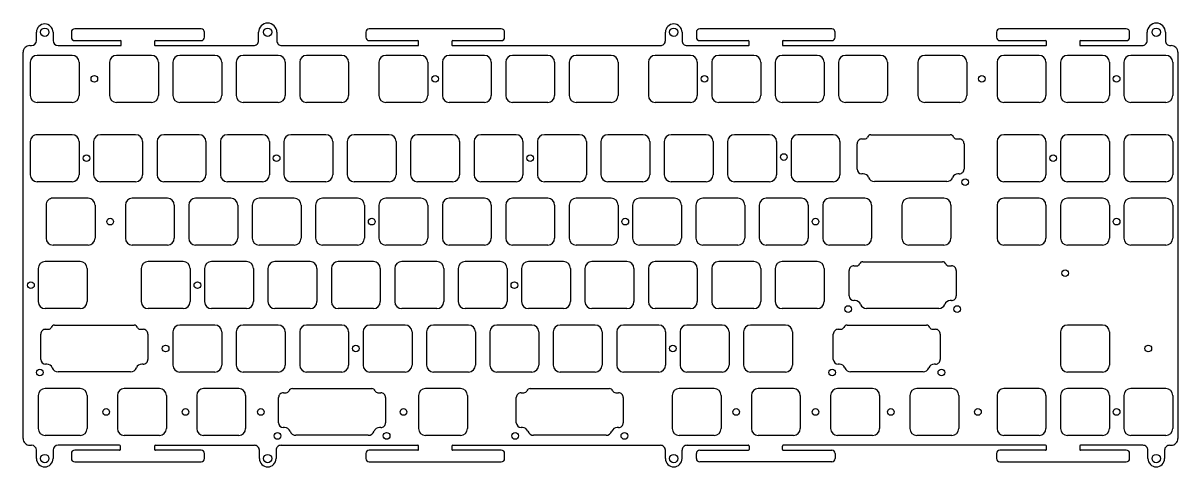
# Model space of a CAD drawing. Header units: millimetres. Extents: x -9 to 338, y -117 to 17.
import ezdxf

# ---------------------------------------------------------------- set-up
doc = ezdxf.new("R2010")
doc.units = ezdxf.units.MM
doc.layers.add('BLACK', color=7, linetype='CONTINUOUS')

msp = doc.modelspace()

# ---------------------------------------------------------------- linework, layer by layer
at = {"layer": 'BLACK', "linetype": 'Continuous'}
for p, q in [((-5.499999, 11.5), (-5.499999, 13.999999)), ((-0.499999, 13.999999), (-0.499999, 11.499999)), ((5.000001, 13.999999), (5.000001, 12.499999)), ((44.000001, 14.999999), (6.000001, 14.999999)), ((45.000001, 12.499999), (45.000001, 13.985828)), ((61.250001, 11.499999), (61.250001, 13.999999)), ((66.750001, 13.999999), (66.750001, 11.499999)), ((93.500001, 13.999999), (93.500001, 12.499999)), ((134.200001, 14.999999), (94.514243, 14.999999)), ((135.200001, 12.499999), (135.200001, 13.985828)), ((183.500001, 11.499999), (183.500001, 13.999999)), ((188.500001, 13.999999), (188.500001, 11.499999)), ((192.800001, 13.999999), (192.800001, 12.499999)), ((233.500001, 14.999999), (193.814243, 14.999999)), ((234.500001, 12.499999), (234.500001, 13.985828)), ((283.000001, 13.999999), (283.000001, 12.499999)), ((322.000001, 14.999999), (284.014243, 14.999999)), ((323.000001, 12.499999), (323.000001, 13.985828)), ((328.250001, 11.499999), (328.250001, 13.999999)), ((333.750001, 13.999999), (333.750001, 11.499999)), ((6.000001, 11.499999), (19.749901, 11.499999)), ((20.000001, 10.249999), (20.000001, 11.25697)), ((30.000001, 11.249899), (30.000001, 10.249899)), ((30.250001, 11.499999), (44.000001, 11.499999)), ((44.000001, 11.500049), (44.000001, 11.499999)), ((66.750001, 11.499999), (66.750049, 11.499999)), ((93.500049, 12.499999), (93.500001, 12.499999)), ((94.500001, 11.499999), (109.099901, 11.499999)), ((109.350001, 10.249999), (109.350001, 11.25697)), ((119.350001, 11.249899), (119.350001, 10.249899)), ((119.600001, 11.499999), (134.200001, 11.499999)), ((134.200001, 11.500049), (134.200001, 11.499999)), ((188.500001, 11.499999), (188.500049, 11.499999)), ((192.800049, 12.499999), (192.800001, 12.499999)), ((193.800001, 11.499999), (208.399901, 11.499999)), ((208.650001, 10.249999), (208.650001, 11.25697)), ((218.650001, 11.249899), (218.650001, 10.249899)), ((218.900001, 11.499999), (233.500001, 11.499999)), ((233.500001, 11.500049), (233.500001, 11.499999)), ((283.000049, 12.499999), (283.000001, 12.499999)), ((284.000001, 11.499999), (297.749901, 11.499999)), ((298.000001, 10.249999), (298.000001, 11.25697)), ((308.000001, 11.249899), (308.000001, 10.249899)), ((308.250001, 11.499999), (322.000001, 11.499999)), ((322.000001, 11.500049), (322.000001, 11.499999)), ((333.750001, 11.499999), (333.750049, 11.499999)), ((-9.499999, -108.000001), (-9.499999, 8)), ((-7.499999, 9.999999), (-7, 9.999999)), ((5.275001, 7.05), (-5.274995, 7.05)), ((1.000001, 9.999999), (19.750001, 9.999999)), ((29.0875, 7.05), (18.537499, 7.05)), ((19.750001, 9.999999), (19.750001, 10.000049)), ((30.249801, 9.999999), (59.750001, 9.999999)), ((48.1375, 7.05), (37.587499, 7.05)), ((67.1875, 7.05), (56.637499, 7.05)), ((59.750001, 9.999999), (59.750001, 10.000049)), ((68.250001, 9.999999), (109.100001, 9.999999)), ((86.2375, 7.05), (75.687499, 7.05)), ((110.05, 7.05), (99.499999, 7.05)), ((109.100001, 9.999999), (109.100001, 10.000049)), ((118.550001, 7.049999), (118.550001, 7.05)), ((129.100001, 7.05), (118.550001, 7.05)), ((119.599801, 9.999999), (182.000001, 9.999999)), ((137.600001, 7.049999), (137.600001, 7.05)), ((148.150001, 7.05), (137.600001, 7.05)), ((156.650001, 7.049999), (156.650001, 7.05)), ((167.200001, 7.05), (156.650001, 7.05)), ((191.0125, 7.05), (180.462499, 7.05)), ((182.000001, 9.999999), (182.000001, 10.000049)), ((190.000001, 9.999999), (208.400001, 9.999999)), ((210.0625, 7.05), (199.512499, 7.05)), ((208.400001, 9.999999), (208.400001, 10.000049)), ((229.1125, 7.05), (218.562499, 7.05)), ((218.899801, 9.999999), (297.750001, 9.999999)), ((248.1625, 7.05), (237.612499, 7.05)), ((261.425001, 7.049999), (261.425001, 7.05)), ((271.975001, 7.05), (261.425001, 7.05)), ((285.237501, 7.049999), (285.237501, 7.05)), ((295.787501, 7.05), (285.237501, 7.05)), ((297.750001, 9.999999), (297.750001, 10.000049)), ((304.287501, 7.049999), (304.287501, 7.05)), ((314.837501, 7.05), (304.287501, 7.05)), ((308.249801, 9.999999), (326.750001, 9.999999)), ((323.337501, 7.049999), (323.337501, 7.05)), ((333.887501, 7.05), (323.337501, 7.05)), ((326.750001, 9.999999), (326.750001, 10.000049)), ((335.250001, 9.999999), (335.500001, 9.999999)), ((337.500001, 7.98), (337.500001, -108.000001)), ((-7.349999, 4.974996), (-7.349999, -4.974998)), ((7.350001, 4.974999), (7.350001, -4.975001)), ((16.4625, 4.975), (16.4625, -4.975001)), ((31.1625, 4.975), (31.1625, -4.975)), ((35.5125, 4.975), (35.5125, -4.975001)), ((50.2125, 4.975), (50.2125, -4.975)), ((54.5625, 4.975), (54.5625, -4.975001)), ((69.2625, 4.975), (69.2625, -4.975)), ((73.6125, 4.975), (73.6125, -4.975001)), ((88.3125, 4.975), (88.3125, -4.975)), ((97.425, 4.975), (97.425, -4.975001)), ((112.125, 4.975), (112.125, -4.975)), ((116.475001, 4.974999), (116.475001, -4.975001)), ((131.175001, 4.974999), (131.175001, -4.975001)), ((135.525001, 4.974999), (135.525001, -4.975001)), ((150.225001, 4.974999), (150.225001, -4.975001)), ((154.575001, 4.974999), (154.575001, -4.975001)), ((169.275001, 4.974999), (169.275001, -4.975001)), ((178.3875, 4.975), (178.3875, -4.975001)), ((193.0875, 4.975), (193.0875, -4.975)), ((197.4375, 4.975), (197.4375, -4.975001)), ((212.1375, 4.975), (212.1375, -4.975)), ((216.4875, 4.975), (216.4875, -4.975001)), ((231.1875, 4.975), (231.1875, -4.975)), ((235.5375, 4.975), (235.5375, -4.975001)), ((250.2375, 4.975), (250.2375, -4.975)), ((259.350001, 4.974999), (259.350001, -4.975001)), ((274.050001, 4.974999), (274.050001, -4.975001)), ((283.162501, 4.974999), (283.162501, -4.975001)), ((297.862501, 4.974999), (297.862501, -4.975001)), ((302.212501, 4.974999), (302.212501, -4.975001)), ((316.912501, 4.974999), (316.912501, -4.975001)), ((321.262501, 4.974999), (321.262501, -4.975001)), ((335.962501, 4.974999), (335.962501, -4.975001)), ((5.275001, -7.05), (-5.274997, -7.05)), ((5.275001, -7.050001), (5.275001, -7.05)), ((29.0875, -7.05), (18.5375, -7.05)), ((48.1375, -7.05), (37.5875, -7.05)), ((67.1875, -7.05), (56.6375, -7.05)), ((86.2375, -7.05), (75.6875, -7.05)), ((110.05, -7.05), (99.5, -7.05)), ((129.100001, -7.05), (118.550001, -7.05)), ((129.100001, -7.050001), (129.100001, -7.05)), ((148.150001, -7.05), (137.600001, -7.05)), ((148.150001, -7.050001), (148.150001, -7.05)), ((167.200001, -7.05), (156.650001, -7.05)), ((167.200001, -7.050001), (167.200001, -7.05)), ((191.0125, -7.05), (180.4625, -7.05)), ((210.0625, -7.05), (199.5125, -7.05)), ((229.1125, -7.05), (218.5625, -7.05)), ((248.1625, -7.05), (237.6125, -7.05)), ((271.975001, -7.05), (261.425001, -7.05)), ((271.975001, -7.050001), (271.975001, -7.05)), ((295.787501, -7.05), (285.237501, -7.05)), ((295.787501, -7.050001), (295.787501, -7.05)), ((314.837501, -7.05), (304.287501, -7.05)), ((314.837501, -7.050001), (314.837501, -7.05)), ((333.887501, -7.05), (323.337501, -7.05)), ((333.887501, -7.050001), (333.887501, -7.05)), ((5.275001, -16.7625), (-5.274993, -16.7625)), ((13.775001, -16.762501), (13.775001, -16.7625)), ((24.325001, -16.7625), (13.775001, -16.7625)), ((32.825001, -16.762501), (32.825001, -16.7625)), ((43.375001, -16.7625), (32.825001, -16.7625)), ((51.875001, -16.762501), (51.875001, -16.7625)), ((62.425001, -16.7625), (51.875001, -16.7625)), ((70.925001, -16.762501), (70.925001, -16.7625)), ((81.475001, -16.7625), (70.925001, -16.7625)), ((89.975001, -16.762501), (89.975001, -16.7625)), ((100.525001, -16.7625), (89.975001, -16.7625)), ((109.025001, -16.762501), (109.025001, -16.7625)), ((119.575001, -16.7625), (109.025001, -16.7625)), ((128.075001, -16.762501), (128.075001, -16.7625)), ((138.625001, -16.7625), (128.075001, -16.7625)), ((147.125001, -16.762501), (147.125001, -16.7625)), ((157.675001, -16.7625), (147.125001, -16.7625)), ((166.175001, -16.762501), (166.175001, -16.7625)), ((176.725001, -16.7625), (166.175001, -16.7625)), ((195.775001, -16.762501), (185.225001, -16.762501)), ((214.825001, -16.762501), (204.275001, -16.762501)), ((233.875001, -16.762501), (223.325001, -16.762501)), ((245.247375, -16.784911), (245.247375, -16.7849)), ((245.247375, -16.7849), (269.102575, -16.7849)), ((285.237501, -16.762501), (285.237501, -16.7625)), ((295.787501, -16.7625), (285.237501, -16.7625)), ((304.287501, -16.762501), (304.287501, -16.7625)), ((314.837501, -16.7625), (304.287501, -16.7625)), ((323.337501, -16.762501), (323.337501, -16.7625)), ((333.887501, -16.7625), (323.337501, -16.7625)), ((-7.349999, -18.837506), (-7.349999, -28.787498)), ((7.350001, -18.837501), (7.350001, -28.787501)), ((11.700001, -18.837501), (11.700001, -28.787501)), ((26.400001, -18.837501), (26.400001, -28.787501)), ((30.750001, -18.837501), (30.750001, -28.787501)), ((45.450001, -18.837501), (45.450001, -28.787501)), ((49.800001, -18.837501), (49.800001, -28.787501)), ((64.500001, -18.837501), (64.500001, -28.787501)), ((68.850001, -18.837501), (68.850001, -28.787501)), ((83.550001, -18.837501), (83.550001, -28.787501)), ((87.900001, -18.837501), (87.900001, -28.787501)), ((102.600001, -18.837501), (102.600001, -28.787501)), ((106.950001, -18.837501), (106.950001, -28.787501)), ((121.650001, -18.837501), (121.650001, -28.787501)), ((126.000001, -18.837501), (126.000001, -28.787501)), ((140.700001, -18.837501), (140.700001, -28.787501)), ((145.050001, -18.837501), (145.050001, -28.787501)), ((159.750001, -18.837501), (159.750001, -28.787501)), ((164.100001, -18.837501), (164.100001, -28.787501)), ((178.800001, -18.837501), (178.800001, -28.787501)), ((183.150001, -18.837501), (183.150001, -28.787501)), ((197.850001, -18.837501), (197.850001, -28.787501)), ((202.200001, -18.837501), (202.200001, -28.787501)), ((216.900001, -18.837501), (216.900001, -28.787501)), ((221.250001, -18.837501), (221.250001, -28.787501)), ((235.950001, -18.837501), (235.950001, -28.787501)), ((241.099485, -27.06294), (241.099485, -19.4622)), ((242.536512, -18.03706), (243.390075, -18.03706)), ((243.390075, -18.037048), (243.390075, -18.03706)), ((270.959775, -18.03706), (271.825375, -18.03706)), ((273.250365, -19.46206), (273.250365, -27.0629)), ((283.162501, -18.837501), (283.162501, -28.787501)), ((297.862501, -18.837501), (297.862501, -28.787501)), ((302.212501, -18.837501), (302.212501, -28.787501)), ((316.912501, -18.837501), (316.912501, -28.787501)), ((321.262501, -18.837501), (321.262501, -28.787501)), ((335.962501, -18.837501), (335.962501, -28.787501)), ((5.275001, -30.8625), (-5.274997, -30.8625)), ((5.275001, -30.862501), (5.275001, -30.8625)), ((24.325001, -30.8625), (13.775001, -30.8625)), ((24.325001, -30.862501), (24.325001, -30.8625)), ((43.375001, -30.8625), (32.825001, -30.8625)), ((43.375001, -30.862501), (43.375001, -30.8625)), ((62.425001, -30.8625), (51.875001, -30.8625)), ((62.425001, -30.862501), (62.425001, -30.8625)), ((81.475001, -30.8625), (70.925001, -30.8625)), ((81.475001, -30.862501), (81.475001, -30.8625)), ((100.525001, -30.8625), (89.975001, -30.8625)), ((100.525001, -30.862501), (100.525001, -30.8625)), ((119.575001, -30.8625), (109.025001, -30.8625)), ((119.575001, -30.862501), (119.575001, -30.8625)), ((138.625001, -30.8625), (128.075001, -30.8625)), ((138.625001, -30.862501), (138.625001, -30.8625)), ((157.675001, -30.8625), (147.125001, -30.8625)), ((157.675001, -30.862501), (157.675001, -30.8625)), ((176.725001, -30.8625), (166.175001, -30.8625)), ((176.725001, -30.862501), (176.725001, -30.8625)), ((195.775001, -30.862501), (185.225001, -30.862501)), ((214.825001, -30.862501), (204.275001, -30.862501)), ((233.875001, -30.862501), (223.325001, -30.862501)), ((242.928575, -28.48794), (242.524475, -28.48794)), ((268.050425, -30.82441), (246.299575, -30.82441)), ((271.813458, -28.48794), (271.421325, -28.48794)), ((295.787501, -30.8625), (285.237501, -30.8625)), ((295.787501, -30.862501), (295.787501, -30.8625)), ((314.837501, -30.8625), (304.287501, -30.8625)), ((314.837501, -30.862501), (314.837501, -30.8625)), ((333.887501, -30.8625), (323.337501, -30.8625)), ((333.887501, -30.862501), (333.887501, -30.8625)), ((-2.587499, -37.887506), (-2.587499, -47.837498)), ((10.037501, -35.8125), (-0.512493, -35.8125)), ((12.112501, -37.887501), (12.112501, -47.837501)), ((21.225001, -37.887501), (21.225001, -47.837501)), ((23.300001, -35.812501), (23.300001, -35.8125)), ((33.850001, -35.8125), (23.300001, -35.8125)), ((35.925001, -37.887501), (35.925001, -47.837501)), ((40.275001, -37.887501), (40.275001, -47.837501)), ((42.350001, -35.812501), (42.350001, -35.8125)), ((52.900001, -35.8125), (42.350001, -35.8125)), ((54.975001, -37.887501), (54.975001, -47.837501)), ((59.325001, -37.887501), (59.325001, -47.837501)), ((61.400001, -35.812501), (61.400001, -35.8125)), ((71.950001, -35.8125), (61.400001, -35.8125)), ((74.025001, -37.887501), (74.025001, -47.837501)), ((78.375001, -37.887501), (78.375001, -47.837501)), ((80.450001, -35.812501), (80.450001, -35.8125)), ((91.000001, -35.8125), (80.450001, -35.8125)), ((93.075001, -37.887501), (93.075001, -47.837501)), ((97.425001, -37.887501), (97.425001, -47.837501)), ((99.500001, -35.812501), (99.500001, -35.8125)), ((110.050001, -35.8125), (99.500001, -35.8125)), ((112.125001, -37.887501), (112.125001, -47.837501)), ((116.475001, -37.887501), (116.475001, -47.837501)), ((118.550001, -35.812501), (118.550001, -35.8125)), ((129.100001, -35.8125), (118.550001, -35.8125)), ((131.175001, -37.887501), (131.175001, -47.837501)), ((135.525001, -37.887501), (135.525001, -47.837501)), ((137.600001, -35.812501), (137.600001, -35.8125)), ((148.150001, -35.8125), (137.600001, -35.8125)), ((150.225001, -37.887501), (150.225001, -47.837501)), ((154.575001, -37.887501), (154.575001, -47.837501)), ((156.650001, -35.812501), (156.650001, -35.8125)), ((167.200001, -35.8125), (156.650001, -35.8125)), ((169.275001, -37.887501), (169.275001, -47.837501)), ((173.625001, -37.887501), (173.625001, -47.837501)), ((175.700001, -35.812501), (175.700001, -35.8125)), ((186.250001, -35.8125), (175.700001, -35.8125)), ((188.325001, -37.887501), (188.325001, -47.837501)), ((192.675001, -37.887501), (192.675001, -47.837501)), ((194.750001, -35.812501), (194.750001, -35.8125)), ((205.300001, -35.8125), (194.750001, -35.8125)), ((207.375001, -37.887501), (207.375001, -47.837501)), ((211.725001, -37.887501), (211.725001, -47.837501)), ((213.800001, -35.812501), (213.800001, -35.8125)), ((224.350001, -35.8125), (213.800001, -35.8125)), ((226.425001, -37.887501), (226.425001, -47.837501)), ((230.775001, -37.887501), (230.775001, -47.837501)), ((232.850001, -35.812501), (232.850001, -35.8125)), ((243.400001, -35.8125), (232.850001, -35.8125)), ((245.475001, -37.887501), (245.475001, -47.837501)), ((254.5875, -37.8875), (254.5875, -47.837501)), ((267.2125, -35.8125), (256.662499, -35.8125)), ((269.2875, -37.8875), (269.2875, -47.8375)), ((283.162501, -37.887501), (283.162501, -47.837501)), ((285.237501, -35.812501), (285.237501, -35.8125)), ((295.787501, -35.8125), (285.237501, -35.8125)), ((297.862501, -37.887501), (297.862501, -47.837501)), ((302.212501, -37.887501), (302.212501, -47.837501)), ((304.287501, -35.812501), (304.287501, -35.8125)), ((314.837501, -35.8125), (304.287501, -35.8125)), ((316.912501, -37.887501), (316.912501, -47.837501)), ((321.262501, -37.887501), (321.262501, -47.837501)), ((323.337501, -35.812501), (323.337501, -35.8125)), ((333.887501, -35.8125), (323.337501, -35.8125)), ((335.962501, -37.887501), (335.962501, -47.837501)), ((10.037501, -49.9125), (-0.512497, -49.9125)), ((10.037501, -49.912501), (10.037501, -49.9125)), ((33.850001, -49.9125), (23.300001, -49.9125)), ((33.850001, -49.912501), (33.850001, -49.9125)), ((52.900001, -49.9125), (42.350001, -49.9125)), ((52.900001, -49.912501), (52.900001, -49.9125)), ((71.950001, -49.9125), (61.400001, -49.9125)), ((71.950001, -49.912501), (71.950001, -49.9125)), ((91.000001, -49.9125), (80.450001, -49.9125)), ((91.000001, -49.912501), (91.000001, -49.9125)), ((110.050001, -49.9125), (99.500001, -49.9125)), ((110.050001, -49.912501), (110.050001, -49.9125)), ((129.100001, -49.9125), (118.550001, -49.9125)), ((129.100001, -49.912501), (129.100001, -49.9125)), ((148.150001, -49.9125), (137.600001, -49.9125)), ((148.150001, -49.912501), (148.150001, -49.9125)), ((167.200001, -49.9125), (156.650001, -49.9125)), ((167.200001, -49.912501), (167.200001, -49.9125)), ((186.250001, -49.9125), (175.700001, -49.9125)), ((186.250001, -49.912501), (186.250001, -49.9125)), ((205.300001, -49.9125), (194.750001, -49.9125)), ((205.300001, -49.912501), (205.300001, -49.9125)), ((224.350001, -49.9125), (213.800001, -49.9125)), ((224.350001, -49.912501), (224.350001, -49.9125)), ((243.400001, -49.9125), (232.850001, -49.9125)), ((243.400001, -49.912501), (243.400001, -49.9125)), ((267.2125, -49.9125), (256.6625, -49.9125)), ((295.787501, -49.9125), (285.237501, -49.9125)), ((295.787501, -49.912501), (295.787501, -49.9125)), ((314.837501, -49.9125), (304.287501, -49.9125)), ((314.837501, -49.912501), (314.837501, -49.9125)), ((333.887501, -49.9125), (323.337501, -49.9125)), ((333.887501, -49.912501), (333.887501, -49.9125)), ((7.65625, -54.8625), (-2.893751, -54.8625)), ((28.062501, -54.862501), (28.062501, -54.8625)), ((38.612501, -54.8625), (28.062501, -54.8625)), ((47.112501, -54.862501), (47.112501, -54.8625)), ((57.662501, -54.8625), (47.112501, -54.8625)), ((66.162501, -54.862501), (66.162501, -54.8625)), ((76.712501, -54.8625), (66.162501, -54.8625)), ((85.212501, -54.862501), (85.212501, -54.8625)), ((95.762501, -54.8625), (85.212501, -54.8625)), ((104.262501, -54.862501), (104.262501, -54.8625)), ((114.812501, -54.8625), (104.262501, -54.8625)), ((123.312501, -54.862501), (123.312501, -54.8625)), ((133.862501, -54.8625), (123.312501, -54.8625)), ((142.362501, -54.862501), (142.362501, -54.8625)), ((152.912501, -54.8625), (142.362501, -54.8625)), ((161.412501, -54.862501), (161.412501, -54.8625)), ((171.962501, -54.8625), (161.412501, -54.8625)), ((180.462501, -54.862501), (180.462501, -54.8625)), ((191.012501, -54.8625), (180.462501, -54.8625)), ((199.512501, -54.862501), (199.512501, -54.8625)), ((210.062501, -54.8625), (199.512501, -54.8625)), ((218.562501, -54.862501), (218.562501, -54.8625)), ((229.112501, -54.8625), (218.562501, -54.8625)), ((242.866125, -54.884911), (242.866125, -54.8849)), ((242.866125, -54.8849), (266.721325, -54.8849)), ((-4.96875, -56.9375), (-4.96875, -66.887501)), ((9.73125, -56.9375), (9.73125, -66.8875)), ((25.987501, -56.937501), (25.987501, -66.887501)), ((40.687501, -56.937501), (40.687501, -66.887501)), ((45.037501, -56.937501), (45.037501, -66.887501)), ((59.737501, -56.937501), (59.737501, -66.887501)), ((64.087501, -56.937501), (64.087501, -66.887501)), ((78.787501, -56.937501), (78.787501, -66.887501)), ((83.137501, -56.937501), (83.137501, -66.887501)), ((97.837501, -56.937501), (97.837501, -66.887501)), ((102.187501, -56.937501), (102.187501, -66.887501)), ((116.887501, -56.937501), (116.887501, -66.887501)), ((121.237501, -56.937501), (121.237501, -66.887501)), ((135.937501, -56.937501), (135.937501, -66.887501)), ((140.287501, -56.937501), (140.287501, -66.887501)), ((154.987501, -56.937501), (154.987501, -66.887501)), ((159.337501, -56.937501), (159.337501, -66.887501)), ((174.037501, -56.937501), (174.037501, -66.887501)), ((178.387501, -56.937501), (178.387501, -66.887501)), ((193.087501, -56.937501), (193.087501, -66.887501)), ((197.437501, -56.937501), (197.437501, -66.887501)), ((212.137501, -56.937501), (212.137501, -66.887501)), ((216.487501, -56.937501), (216.487501, -66.887501)), ((231.187501, -56.937501), (231.187501, -66.887501)), ((238.718235, -65.16294), (238.718235, -57.5622)), ((240.155262, -56.13706), (241.008825, -56.13706)), ((241.008825, -56.137048), (241.008825, -56.13706)), ((268.578525, -56.13706), (269.444125, -56.13706)), ((270.869115, -57.56206), (270.869115, -65.1629)), ((7.65625, -68.9625), (-2.89375, -68.9625)), ((38.612501, -68.9625), (28.062501, -68.9625)), ((38.612501, -68.962501), (38.612501, -68.9625)), ((57.662501, -68.9625), (47.112501, -68.9625)), ((57.662501, -68.962501), (57.662501, -68.9625)), ((76.712501, -68.9625), (66.162501, -68.9625)), ((76.712501, -68.962501), (76.712501, -68.9625)), ((95.762501, -68.9625), (85.212501, -68.9625)), ((95.762501, -68.962501), (95.762501, -68.9625)), ((114.812501, -68.9625), (104.262501, -68.9625)), ((114.812501, -68.962501), (114.812501, -68.9625)), ((133.862501, -68.9625), (123.312501, -68.9625)), ((133.862501, -68.962501), (133.862501, -68.9625)), ((152.912501, -68.9625), (142.362501, -68.9625)), ((152.912501, -68.962501), (152.912501, -68.9625)), ((171.962501, -68.9625), (161.412501, -68.9625)), ((171.962501, -68.962501), (171.962501, -68.9625)), ((191.012501, -68.9625), (180.462501, -68.9625)), ((191.012501, -68.962501), (191.012501, -68.9625)), ((210.062501, -68.9625), (199.512501, -68.9625)), ((210.062501, -68.962501), (210.062501, -68.9625)), ((229.112501, -68.9625), (218.562501, -68.9625)), ((229.112501, -68.962501), (229.112501, -68.9625)), ((240.547325, -66.58794), (240.143225, -66.58794)), ((265.669175, -68.92441), (243.918325, -68.92441)), ((269.432208, -66.58794), (269.040075, -66.58794)), ((-2.732238, -75.18706), (-1.878675, -75.18706)), ((-1.878675, -75.187048), (-1.878675, -75.18706)), ((-0.021375, -73.934911), (-0.021375, -73.9349)), ((-0.021375, -73.9349), (23.833825, -73.9349)), ((25.691025, -75.18706), (26.556625, -75.18706)), ((35.512501, -75.987501), (35.512501, -85.937501)), ((37.587501, -73.912501), (37.587501, -73.9125)), ((48.137501, -73.9125), (37.587501, -73.9125)), ((50.212501, -75.987501), (50.212501, -85.937501)), ((54.562501, -75.987501), (54.562501, -85.937501)), ((56.637501, -73.912501), (56.637501, -73.9125)), ((67.187501, -73.9125), (56.637501, -73.9125)), ((69.262501, -75.987501), (69.262501, -85.937501)), ((73.612501, -75.987501), (73.612501, -85.937501)), ((75.687501, -73.912501), (75.687501, -73.9125)), ((86.237501, -73.9125), (75.687501, -73.9125)), ((88.312501, -75.987501), (88.312501, -85.937501)), ((92.662501, -75.987501), (92.662501, -85.937501)), ((94.737501, -73.912501), (94.737501, -73.9125)), ((105.287501, -73.9125), (94.737501, -73.9125)), ((107.362501, -75.987501), (107.362501, -85.937501)), ((111.712501, -75.987501), (111.712501, -85.937501)), ((113.787501, -73.912501), (113.787501, -73.9125)), ((124.337501, -73.9125), (113.787501, -73.9125)), ((126.412501, -75.987501), (126.412501, -85.937501)), ((130.762501, -75.987501), (130.762501, -85.937501)), ((132.837501, -73.912501), (132.837501, -73.9125)), ((143.387501, -73.9125), (132.837501, -73.9125)), ((145.462501, -75.987501), (145.462501, -85.937501)), ((149.812501, -75.987501), (149.812501, -85.937501)), ((151.887501, -73.912501), (151.887501, -73.9125)), ((162.437501, -73.9125), (151.887501, -73.9125)), ((164.512501, -75.987501), (164.512501, -85.937501)), ((168.862501, -75.987501), (168.862501, -85.937501)), ((170.937501, -73.912501), (170.937501, -73.9125)), ((181.487501, -73.9125), (170.937501, -73.9125)), ((183.562501, -75.987501), (183.562501, -85.937501)), ((187.9125, -75.987501), (187.9125, -85.937501)), ((200.537501, -73.9125), (189.987501, -73.9125)), ((202.6125, -75.9875), (202.6125, -85.937501)), ((202.612502, -75.9875), (202.6125, -75.9875)), ((206.9625, -75.987501), (206.9625, -85.937501)), ((219.587501, -73.9125), (209.037501, -73.9125)), ((221.6625, -75.9875), (221.6625, -85.937501)), ((221.662502, -75.9875), (221.6625, -75.9875)), ((235.392762, -75.18706), (236.246325, -75.18706)), ((236.246325, -75.187048), (236.246325, -75.18706)), ((238.103625, -73.9349), (261.958825, -73.9349)), ((238.103625, -73.934911), (238.103625, -73.9349)), ((263.816025, -75.18706), (264.681625, -75.18706)), ((302.212501, -75.987501), (302.212501, -85.937501)), ((304.287501, -73.912501), (304.287501, -73.9125)), ((314.837501, -73.9125), (304.287501, -73.9125)), ((316.912501, -75.987501), (316.912501, -85.937501)), ((-4.169265, -84.21294), (-4.169265, -76.6122)), ((27.981615, -76.61206), (27.981615, -84.2129)), ((233.955735, -84.21294), (233.955735, -76.6122)), ((266.106615, -76.61206), (266.106615, -84.2129)), ((-2.340175, -85.63794), (-2.744275, -85.63794)), ((26.544708, -85.63794), (26.152575, -85.63794)), ((235.784825, -85.63794), (235.380725, -85.63794)), ((264.669708, -85.63794), (264.277575, -85.63794)), ((22.781675, -87.97441), (1.030825, -87.97441)), ((48.137501, -88.0125), (37.587501, -88.0125)), ((48.137501, -88.012501), (48.137501, -88.0125)), ((67.187501, -88.0125), (56.637501, -88.0125)), ((67.187501, -88.012501), (67.187501, -88.0125)), ((86.237501, -88.0125), (75.687501, -88.0125)), ((86.237501, -88.012501), (86.237501, -88.0125)), ((105.287501, -88.0125), (94.737501, -88.0125)), ((105.287501, -88.012501), (105.287501, -88.0125)), ((124.337501, -88.0125), (113.787501, -88.0125)), ((124.337501, -88.012501), (124.337501, -88.0125)), ((143.387501, -88.0125), (132.837501, -88.0125)), ((143.387501, -88.012501), (143.387501, -88.0125)), ((162.437501, -88.0125), (151.887501, -88.0125)), ((162.437501, -88.012501), (162.437501, -88.0125)), ((181.487501, -88.0125), (170.937501, -88.0125)), ((181.487501, -88.012501), (181.487501, -88.0125)), ((200.537501, -88.0125), (189.987501, -88.0125)), ((219.587501, -88.0125), (209.037501, -88.0125)), ((260.906675, -87.97441), (239.155825, -87.97441)), ((314.837501, -88.0125), (304.287501, -88.0125)), ((314.837501, -88.012501), (314.837501, -88.0125)), ((7.65625, -92.9625), (-2.893751, -92.9625)), ((31.46875, -92.9625), (20.918749, -92.9625)), ((55.28125, -92.9625), (44.731249, -92.9625)), ((71.416125, -92.984911), (71.416125, -92.9849)), ((71.416125, -92.9849), (95.271325, -92.9849)), ((121.95625, -92.9625), (111.406249, -92.9625)), ((142.853625, -92.984911), (142.853625, -92.9849)), ((142.853625, -92.9849), (166.708825, -92.9849)), ((198.15625, -92.9625), (187.606249, -92.9625)), ((221.96875, -92.9625), (211.418749, -92.9625)), ((245.78125, -92.9625), (235.231249, -92.9625)), ((269.59375, -92.9625), (259.043749, -92.9625)), ((285.237501, -92.962501), (285.237501, -92.9625)), ((295.787501, -92.9625), (285.237501, -92.9625)), ((304.287501, -92.962501), (304.287501, -92.9625)), ((314.837501, -92.9625), (304.287501, -92.9625)), ((323.337501, -92.962501), (323.337501, -92.9625)), ((333.887501, -92.9625), (323.337501, -92.9625)), ((-4.96875, -95.0375), (-4.96875, -104.987501)), ((9.73125, -95.0375), (9.73125, -104.9875)), ((18.84375, -95.0375), (18.84375, -104.987501)), ((33.54375, -95.0375), (33.54375, -104.9875)), ((42.65625, -95.0375), (42.65625, -104.987501)), ((57.35625, -95.0375), (57.35625, -104.9875)), ((67.268235, -103.26294), (67.268235, -95.6622)), ((68.705262, -94.23706), (69.558825, -94.23706)), ((69.558825, -94.237048), (69.558825, -94.23706)), ((97.128525, -94.23706), (97.994125, -94.23706)), ((99.419115, -95.66206), (99.419115, -103.2629)), ((109.33125, -95.0375), (109.33125, -104.987501)), ((124.03125, -95.0375), (124.03125, -104.9875)), ((138.705735, -103.26294), (138.705735, -95.6622)), ((140.142762, -94.23706), (140.996325, -94.23706)), ((140.996325, -94.237048), (140.996325, -94.23706)), ((168.566025, -94.23706), (169.431625, -94.23706)), ((170.856615, -95.66206), (170.856615, -103.2629)), ((185.53125, -95.0375), (185.53125, -104.987501)), ((200.23125, -95.0375), (200.23125, -104.9875)), ((209.34375, -95.0375), (209.34375, -104.987501)), ((224.04375, -95.0375), (224.04375, -104.9875)), ((233.15625, -95.0375), (233.15625, -104.987501)), ((247.85625, -95.0375), (247.85625, -104.9875)), ((256.96875, -95.0375), (256.96875, -104.987501)), ((271.66875, -95.0375), (271.66875, -104.9875)), ((283.162501, -95.037501), (283.162501, -104.987501)), ((297.862501, -95.037501), (297.862501, -104.987501)), ((302.212501, -95.037501), (302.212501, -104.987501)), ((316.912501, -95.037501), (316.912501, -104.987501)), ((321.262501, -95.037501), (321.262501, -104.987501)), ((335.962501, -95.037501), (335.962501, -104.987501)), ((7.65625, -107.0625), (-2.89375, -107.0625)), ((31.46875, -107.0625), (20.91875, -107.0625)), ((55.28125, -107.0625), (44.73125, -107.0625)), ((69.097325, -104.68794), (68.693225, -104.68794)), ((94.219175, -107.02441), (72.468325, -107.02441)), ((97.982208, -104.68794), (97.590075, -104.68794)), ((121.95625, -107.0625), (111.40625, -107.0625)), ((140.534825, -104.68794), (140.130725, -104.68794)), ((165.656675, -107.02441), (143.905825, -107.02441)), ((169.419708, -104.68794), (169.027575, -104.68794)), ((198.15625, -107.0625), (187.60625, -107.0625)), ((221.96875, -107.0625), (211.41875, -107.0625)), ((245.78125, -107.0625), (235.23125, -107.0625)), ((269.59375, -107.0625), (259.04375, -107.0625)), ((295.787501, -107.0625), (285.237501, -107.0625)), ((295.787501, -107.062501), (295.787501, -107.0625)), ((314.837501, -107.0625), (304.287501, -107.0625)), ((314.837501, -107.062501), (314.837501, -107.0625)), ((333.887501, -107.0625), (323.337501, -107.0625)), ((333.887501, -107.062501), (333.887501, -107.0625)), ((-7.5, -110.000001), (-7, -110.000001)), ((19.499901, -110.000001), (1.000001, -110.000001)), ((19.750001, -111.250001), (19.750001, -110.242994)), ((30.000001, -110.250101), (30.000001, -111.250101)), ((30.250001, -110.000001), (59.999901, -110.000001)), ((68.000001, -110.000001), (109.099901, -110.000001)), ((109.350001, -111.250001), (109.350001, -110.242994)), ((119.350001, -110.250101), (119.350001, -111.250101)), ((119.600001, -110.000001), (181.999901, -110.000001)), ((190.000001, -110.000001), (208.399901, -110.000001)), ((208.650001, -110.257208), (208.650001, -111.250001)), ((218.650001, -111.250101), (218.650001, -110.250101)), ((297.749901, -110.000001), (218.900001, -110.000001)), ((298.000001, -111.250001), (298.000001, -110.242994)), ((308.000001, -110.250101), (308.000001, -111.250101)), ((326.999901, -110.000001), (308.250001, -110.000001)), ((333.8638, -109.31154), (333.8638, -109.311514)), ((335.000001, -110.000001), (335.500001, -110.000001)), ((335.500001, -109.999951), (335.500001, -110.000001)), ((-5.499999, -114.000001), (-5.499999, -111.500002)), ((-0.499999, -111.500001), (-0.499999, -114.000001)), ((5.000001, -112.500001), (5.000001, -114.000001)), ((19.500001, -111.500001), (6.000001, -111.500001)), ((19.500001, -111.500001), (19.500001, -111.499951)), ((44.000001, -111.500001), (30.249801, -111.500001)), ((45.000001, -114.000001), (45.000001, -112.514243)), ((61.500001, -114.000001), (61.500001, -111.517421)), ((66.500001, -111.499901), (66.500001, -114.000001)), ((93.500001, -112.500001), (93.500001, -114.000001)), ((93.500049, -114.000001), (93.500001, -114.000001)), ((109.100001, -111.500001), (94.514243, -111.500001)), ((109.100001, -111.500001), (109.100001, -111.499951)), ((134.200001, -111.500001), (119.599801, -111.500001)), ((135.200001, -114.000001), (135.200001, -112.514243)), ((183.500001, -114.000001), (183.500001, -111.517421)), ((188.500001, -114.000001), (188.500001, -111.499901)), ((192.800001, -114.000001), (192.800001, -112.500001)), ((192.800049, -114.000001), (192.800001, -114.000001)), ((193.814243, -111.500001), (208.400001, -111.500001)), ((208.400001, -111.500001), (208.400001, -111.499951)), ((218.899801, -111.500001), (233.500001, -111.500001)), ((234.500001, -112.514243), (234.500001, -114.000001)), ((283.000001, -112.500001), (283.000001, -114.000001)), ((283.000049, -114.000001), (283.000001, -114.000001)), ((297.750001, -111.500001), (284.014243, -111.500001)), ((297.750001, -111.500001), (297.750001, -111.499951)), ((322.000001, -111.500001), (308.249801, -111.500001)), ((323.000001, -114.000001), (323.000001, -112.514243)), ((328.500001, -114.000001), (328.500001, -111.517421)), ((333.500001, -111.499901), (333.500001, -114.000001)), ((6.000001, -115.000001), (44.000001, -115.000001)), ((44.000001, -114.999951), (44.000001, -115.000001)), ((94.500001, -115.000001), (134.200001, -115.000001)), ((134.200001, -114.999951), (134.200001, -115.000001)), ((233.500001, -115.000001), (193.800001, -115.000001)), ((233.500001, -114.999951), (233.500001, -115.000001)), ((284.000001, -115.000001), (322.000001, -115.000001)), ((322.000001, -114.999951), (322.000001, -115.000001))]:
    msp.add_line(p, q, dxfattribs=at)
at = {"layer": 'BLACK'}
for centre, radius in [((-2.999999, 13.999999), 1.25), ((64.000001, 13.999999), 1.25), ((186.000001, 13.999999), 1.25), ((331.000001, 13.999999), 1.25), ((11.90625, 0), 1), ((114.3, 0), 1), ((195.2625, 0), 1), ((278.60625, 0), 1), ((319.0875, 0), 1), ((9.525, -23.8125), 1), ((66.675, -23.8125), 1), ((142.875, -23.8125), 1), ((219.0842, -23.4625), 1), ((300.0375, -23.8125), 1), ((273.575, -31.0125), 1), ((16.66875, -42.8625), 1), ((95.25, -42.8625), 1), ((171.45, -42.8625), 1), ((228.6, -42.8625), 1), ((319.0875, -42.8625), 1), ((303.609375, -58.340625), 1), ((-7.14375, -61.9125), 1), ((42.8625, -61.9125), 1), ((138.1125, -61.9125), 1), ((238.39375, -69.1125), 1), ((271.19375, -69.1125), 1), ((33.3375, -80.9625), 1), ((90.4875, -80.9625), 1), ((185.7375, -80.9625), 1), ((328.6125, -80.9625), 1), ((-4.49375, -88.1625), 1), ((233.63125, -88.1625), 1), ((266.43125, -88.1625), 1), ((15.478199, -100.0125), 1), ((39.290699, -100.0125), 1), ((61.912574, -100.0125), 1), ((104.775074, -100.0125), 1), ((204.787574, -100.0125), 1), ((228.600074, -100.0125), 1), ((251.221949, -100.0125), 1), ((277.415625, -100.0125), 1), ((319.0875, -100.0125), 1), ((66.94375, -107.2125), 1), ((99.74375, -107.2125), 1), ((138.38125, -107.2125), 1), ((171.18125, -107.2125), 1), ((-2.999999, -114.000001), 1.25), ((64.000001, -114.000001), 1.25), ((186.000001, -114.000001), 1.25), ((331.000001, -114.000001), 1.25)]:
    msp.add_circle(centre, radius, dxfattribs=at)
for centre, radius, start, end in [((-2.999999, 13.999999), 2.5, 0, 180), ((6.000001, 13.999999), 1, 90, 180), ((43.999901, 13.999799), 1.0002, 359.19965276, 89.99427157), ((64.000001, 13.999999), 2.75, 0, 180), ((94.500201, 13.999899), 1.0002, 89.19558597, 179.99427157), ((134.199901, 13.999799), 1.0002, 359.19965276, 89.99427157), ((186.000001, 13.999999), 2.5, 0, 180), ((193.800201, 13.999899), 1.0002, 89.19558597, 179.99427157), ((233.499901, 13.999799), 1.0002, 359.19965276, 89.99427157), ((284.000201, 13.999899), 1.0002, 89.19558597, 179.99427157), ((321.999901, 13.999799), 1.0002, 359.19965276, 89.99427157), ((331.000001, 13.999999), 2.75, 0, 180), ((-7, 11.5), 1.500001, 270, 0), ((1.000001, 11.499999), 1.5, 180, 270), ((6.000001, 12.499999), 1, 180, 270), ((19.749901, 11.249799), 0.2502, 1.64236504, 90), ((30.250101, 11.249899), 0.2501, 90.02290915, 180), ((44.000101, 12.499999), 0.9999, 269.99427014, 0), ((59.750101, 11.499999), 1.4999, 269.99618015, 0), ((68.250001, 11.499899), 1.4999, 179.99618016, 270), ((94.500001, 12.499899), 0.9999, 179.99427015, 270), ((109.099901, 11.249799), 0.2502, 1.64236504, 90), ((119.600101, 11.249899), 0.2501, 90.02290915, 180), ((134.200101, 12.499999), 0.9999, 269.99427014, 0), ((182.000101, 11.499999), 1.4999, 269.99618015, 0), ((190.000001, 11.499899), 1.4999, 179.99618016, 270), ((193.800001, 12.499899), 0.9999, 179.99427015, 270), ((208.399901, 11.249799), 0.2502, 1.64236504, 90), ((218.900101, 11.249899), 0.2501, 90.02290915, 180), ((233.500101, 12.499999), 0.9999, 269.99427014, 0), ((284.000001, 12.499899), 0.9999, 179.99427015, 270), ((297.749901, 11.249799), 0.2502, 1.64236504, 90), ((308.250101, 11.249899), 0.2501, 90.02290915, 180), ((322.000101, 12.499999), 0.9999, 269.99427014, 0), ((326.750101, 11.499999), 1.4999, 269.99618015, 0), ((335.250001, 11.499899), 1.4999, 179.99618016, 270), ((-7.5, 8), 1.999999, 89.99997135, 180), ((-5.274995, 4.974996), 2.075004, 90, 180), ((5.275001, 4.974999), 2.075001, 0, 90), ((18.537504, 4.974996), 2.075004, 90.00013806, 179.99988955), ((19.750101, 10.249999), 0.2499, 269.9770771, 0), ((29.0875, 4.975), 2.075, 0, 90), ((30.249801, 10.249799), 0.2498, 179.97706334, 270), ((37.587504, 4.974996), 2.075004, 90.00013806, 179.99988955), ((48.1375, 4.975), 2.075, 0, 90), ((56.637504, 4.974996), 2.075004, 90.00013806, 179.99988955), ((67.1875, 4.975), 2.075, 0, 90), ((75.687504, 4.974996), 2.075004, 90.00013806, 179.99988955), ((86.2375, 4.975), 2.075, 0, 90), ((99.500004, 4.974996), 2.075004, 90.00013806, 179.99988955), ((109.100101, 10.249999), 0.2499, 269.9770771, 0), ((110.05, 4.975), 2.075, 0, 90), ((118.550001, 4.974999), 2.075, 90, 180), ((119.599801, 10.249799), 0.2498, 179.97706334, 270), ((129.100001, 4.974999), 2.075001, 0, 90), ((137.600001, 4.974999), 2.075, 90, 180), ((148.150001, 4.974999), 2.075001, 0, 90), ((156.650001, 4.974999), 2.075, 90, 180), ((167.200001, 4.974999), 2.075001, 0, 90), ((180.462504, 4.974996), 2.075004, 90.00013806, 179.99988955), ((191.0125, 4.975), 2.075, 0, 90), ((199.512504, 4.974996), 2.075004, 90.00013806, 179.99988955), ((208.400101, 10.249999), 0.2499, 269.9770771, 0), ((210.0625, 4.975), 2.075, 0, 90), ((218.562504, 4.974996), 2.075004, 90.00013806, 179.99988955), ((218.899801, 10.249799), 0.2498, 179.97706334, 270), ((229.1125, 4.975), 2.075, 0, 90), ((237.612504, 4.974996), 2.075004, 90.00013806, 179.99988955), ((248.1625, 4.975), 2.075, 0, 90), ((261.425001, 4.974999), 2.075, 90, 180), ((271.975001, 4.974999), 2.075001, 0, 90), ((285.237501, 4.974999), 2.075, 90, 180), ((295.787501, 4.974999), 2.075001, 0, 90), ((297.750101, 10.249999), 0.2499, 269.9770771, 0), ((304.287501, 4.974999), 2.075, 90, 180), ((308.249801, 10.249799), 0.2498, 179.97706334, 270), ((314.837501, 4.974999), 2.075001, 0, 90), ((323.337501, 4.974999), 2.075, 90, 180), ((333.887501, 4.974999), 2.075001, 0, 90), ((335.499901, 7.999799), 2.0002, 359.43284731, 89.9971355), ((-5.274997, -4.974998), 2.075002, 180, 270), ((5.275001, -4.975001), 2.075, 270, 0), ((18.537502, -4.974998), 2.075002, 180.00008284, 269.99994478), ((29.0875, -4.975), 2.075, 270, 0), ((37.587502, -4.974998), 2.075002, 180.00008284, 269.99994478), ((48.1375, -4.975), 2.075, 270, 0), ((56.637502, -4.974998), 2.075002, 180.00008284, 269.99994478), ((67.1875, -4.975), 2.075, 270, 0), ((75.687502, -4.974998), 2.075002, 180.00008284, 269.99994478), ((86.2375, -4.975), 2.075, 270, 0), ((99.500002, -4.974998), 2.075002, 180.00008284, 269.99994478), ((110.05, -4.975), 2.075, 270, 0), ((118.550001, -4.975001), 2.074999, 180, 270), ((129.100001, -4.975001), 2.075, 270, 0), ((137.600001, -4.975001), 2.074999, 180, 270), ((148.150001, -4.975001), 2.075, 270, 0), ((156.650001, -4.975001), 2.074999, 180, 270), ((167.200001, -4.975001), 2.075, 270, 0), ((180.462502, -4.974998), 2.075002, 180.00008284, 269.99994478), ((191.0125, -4.975), 2.075, 270, 0), ((199.512502, -4.974998), 2.075002, 180.00008284, 269.99994478), ((210.0625, -4.975), 2.075, 270, 0), ((218.562502, -4.974998), 2.075002, 180.00008284, 269.99994478), ((229.1125, -4.975), 2.075, 270, 0), ((237.612502, -4.974998), 2.075002, 180.00008284, 269.99994478), ((248.1625, -4.975), 2.075, 270, 0), ((261.425001, -4.975001), 2.074999, 180, 270), ((271.975001, -4.975001), 2.075, 270, 0), ((285.237501, -4.975001), 2.074999, 180, 270), ((295.787501, -4.975001), 2.075, 270, 0), ((304.287501, -4.975001), 2.074999, 180, 270), ((314.837501, -4.975001), 2.075, 270, 0), ((323.337501, -4.975001), 2.074999, 180, 270), ((333.887501, -4.975001), 2.075, 270, 0), ((-5.274994, -18.837505), 2.075005, 89.99997239, 180.00002761), ((5.275001, -18.837501), 2.075001, 0, 90), ((13.775001, -18.837501), 2.075, 90, 180), ((24.325001, -18.837501), 2.075001, 0, 90), ((32.825001, -18.837501), 2.075, 90, 180), ((43.375001, -18.837501), 2.075001, 0, 90), ((51.875001, -18.837501), 2.075, 90, 180), ((62.425001, -18.837501), 2.075001, 0, 90), ((70.925001, -18.837501), 2.075, 90, 180), ((81.475001, -18.837501), 2.075001, 0, 90), ((89.975001, -18.837501), 2.075, 90, 180), ((100.525001, -18.837501), 2.075001, 0, 90), ((109.025001, -18.837501), 2.075, 90, 180), ((119.575001, -18.837501), 2.075001, 0, 90), ((128.075001, -18.837501), 2.075, 90, 180), ((138.625001, -18.837501), 2.075001, 0, 90), ((147.125001, -18.837501), 2.075, 90, 180), ((157.675001, -18.837501), 2.075001, 0, 90), ((166.175001, -18.837501), 2.075, 90, 180), ((176.725001, -18.837501), 2.075001, 0, 90), ((185.225001, -18.837501), 2.075, 90, 180), ((195.775001, -18.837501), 2.075, 0, 90), ((204.275001, -18.837501), 2.075, 90, 180), ((214.825001, -18.837501), 2.075, 0, 90), ((223.325001, -18.837501), 2.075, 90, 180), ((233.875001, -18.837501), 2.075, 0, 90), ((245.247274, -17.859851), 1.07494, 89.99461656, 157.97750247), ((269.10254, -17.85989), 1.07499, 22.02370504, 89.99813454), ((285.237501, -18.837501), 2.075, 90, 180), ((295.787501, -18.837501), 2.075001, 0, 90), ((304.287501, -18.837501), 2.075, 90, 180), ((314.837501, -18.837501), 2.075001, 0, 90), ((323.337501, -18.837501), 2.075, 90, 180), ((333.887501, -18.837501), 2.075001, 0, 90), ((242.524567, -19.462092), 1.425082, 89.51974267, 180.00434217), ((243.390124, -17.108671), 0.928376, 269.99697591, 337.97782841), ((270.9598, -17.1086), 0.92846, 202.02452102, 269.99845724), ((271.8254, -19.462), 1.42494, 359.99758749, 90.00100523), ((242.524486, -27.062939), 1.425001, 180.00004021, 269.99955772), ((271.82524, -27.06286), 1.425125, 269.52631186, 359.99839184), ((-5.274997, -28.787498), 2.075002, 180, 270), ((5.275001, -28.787501), 2.075, 270, 0), ((13.775001, -28.787501), 2.074999, 180, 270), ((24.325001, -28.787501), 2.075, 270, 0), ((32.825001, -28.787501), 2.074999, 180, 270), ((43.375001, -28.787501), 2.075, 270, 0), ((51.875001, -28.787501), 2.074999, 180, 270), ((62.425001, -28.787501), 2.075, 270, 0), ((70.925001, -28.787501), 2.074999, 180, 270), ((81.475001, -28.787501), 2.075, 270, 0), ((89.975001, -28.787501), 2.074999, 180, 270), ((100.525001, -28.787501), 2.075, 270, 0), ((109.025001, -28.787501), 2.074999, 180, 270), ((119.575001, -28.787501), 2.075, 270, 0), ((128.075001, -28.787501), 2.074999, 180, 270), ((138.625001, -28.787501), 2.075, 270, 0), ((147.125001, -28.787501), 2.074999, 180, 270), ((157.675001, -28.787501), 2.075, 270, 0), ((166.175001, -28.787501), 2.074999, 180, 270), ((176.725001, -28.787501), 2.075, 270, 0), ((185.225001, -28.787501), 2.075, 180, 270), ((195.775001, -28.787501), 2.075, 270, 0), ((204.275001, -28.787501), 2.075, 180, 270), ((214.825001, -28.787501), 2.075, 270, 0), ((223.325001, -28.787501), 2.075, 180, 270), ((233.875001, -28.787501), 2.075, 270, 0), ((242.928551, -30.212848), 1.724908, 20.54547839, 89.9992028), ((246.299462, -28.949415), 1.874995, 200.54692151, 270.00345303), ((268.05034, -28.94933), 1.875082, 270.0025973, 339.45098232), ((271.42133, -30.21288), 1.724936, 90.00016608, 159.45408213), ((285.237501, -28.787501), 2.074999, 180, 270), ((295.787501, -28.787501), 2.075, 270, 0), ((304.287501, -28.787501), 2.074999, 180, 270), ((314.837501, -28.787501), 2.075, 270, 0), ((323.337501, -28.787501), 2.074999, 180, 270), ((333.887501, -28.787501), 2.075, 270, 0), ((-0.512494, -37.887505), 2.075005, 89.99997239, 180.00002761), ((10.037501, -37.887501), 2.075001, 0, 90), ((23.300001, -37.887501), 2.075, 90, 180), ((33.850001, -37.887501), 2.075001, 0, 90), ((42.350001, -37.887501), 2.075, 90, 180), ((52.900001, -37.887501), 2.075001, 0, 90), ((61.400001, -37.887501), 2.075, 90, 180), ((71.950001, -37.887501), 2.075001, 0, 90), ((80.450001, -37.887501), 2.075, 90, 180), ((91.000001, -37.887501), 2.075001, 0, 90), ((99.500001, -37.887501), 2.075, 90, 180), ((110.050001, -37.887501), 2.075001, 0, 90), ((118.550001, -37.887501), 2.075, 90, 180), ((129.100001, -37.887501), 2.075001, 0, 90), ((137.600001, -37.887501), 2.075, 90, 180), ((148.150001, -37.887501), 2.075001, 0, 90), ((156.650001, -37.887501), 2.075, 90, 180), ((167.200001, -37.887501), 2.075001, 0, 90), ((175.700001, -37.887501), 2.075, 90, 180), ((186.250001, -37.887501), 2.075001, 0, 90), ((194.750001, -37.887501), 2.075, 90, 180), ((205.300001, -37.887501), 2.075001, 0, 90), ((213.800001, -37.887501), 2.075, 90, 180), ((224.350001, -37.887501), 2.075001, 0, 90), ((232.850001, -37.887501), 2.075, 90, 180), ((243.400001, -37.887501), 2.075001, 0, 90), ((256.662504, -37.887504), 2.075004, 90.00013806, 179.99988955), ((267.2125, -37.8875), 2.075, 0, 90), ((285.237501, -37.887501), 2.075, 90, 180), ((295.787501, -37.887501), 2.075001, 0, 90), ((304.287501, -37.887501), 2.075, 90, 180), ((314.837501, -37.887501), 2.075001, 0, 90), ((323.337501, -37.887501), 2.075, 90, 180), ((333.887501, -37.887501), 2.075001, 0, 90), ((-0.512497, -47.837498), 2.075002, 180, 270), ((10.037501, -47.837501), 2.075, 270, 0), ((23.300001, -47.837501), 2.074999, 180, 270), ((33.850001, -47.837501), 2.075, 270, 0), ((42.350001, -47.837501), 2.074999, 180, 270), ((52.900001, -47.837501), 2.075, 270, 0), ((61.400001, -47.837501), 2.074999, 180, 270), ((71.950001, -47.837501), 2.075, 270, 0), ((80.450001, -47.837501), 2.074999, 180, 270), ((91.000001, -47.837501), 2.075, 270, 0), ((99.500001, -47.837501), 2.074999, 180, 270), ((110.050001, -47.837501), 2.075, 270, 0), ((118.550001, -47.837501), 2.074999, 180, 270), ((129.100001, -47.837501), 2.075, 270, 0), ((137.600001, -47.837501), 2.074999, 180, 270), ((148.150001, -47.837501), 2.075, 270, 0), ((156.650001, -47.837501), 2.074999, 180, 270), ((167.200001, -47.837501), 2.075, 270, 0), ((175.700001, -47.837501), 2.074999, 180, 270), ((186.250001, -47.837501), 2.075, 270, 0), ((194.750001, -47.837501), 2.074999, 180, 270), ((205.300001, -47.837501), 2.075, 270, 0), ((213.800001, -47.837501), 2.074999, 180, 270), ((224.350001, -47.837501), 2.075, 270, 0), ((232.850001, -47.837501), 2.074999, 180, 270), ((243.400001, -47.837501), 2.075, 270, 0), ((256.662502, -47.837498), 2.075002, 180.00008284, 269.99994478), ((267.2125, -47.8375), 2.075, 270, 0), ((285.237501, -47.837501), 2.074999, 180, 270), ((295.787501, -47.837501), 2.075, 270, 0), ((304.287501, -47.837501), 2.074999, 180, 270), ((314.837501, -47.837501), 2.075, 270, 0), ((323.337501, -47.837501), 2.074999, 180, 270), ((333.887501, -47.837501), 2.075, 270, 0), ((-2.893746, -56.937504), 2.075004, 90.00013806, 179.99988955), ((7.65625, -56.9375), 2.075, 0, 90), ((28.062501, -56.937501), 2.075, 90, 180), ((38.612501, -56.937501), 2.075001, 0, 90), ((47.112501, -56.937501), 2.075, 90, 180), ((57.662501, -56.937501), 2.075001, 0, 90), ((66.162501, -56.937501), 2.075, 90, 180), ((76.712501, -56.937501), 2.075001, 0, 90), ((85.212501, -56.937501), 2.075, 90, 180), ((95.762501, -56.937501), 2.075001, 0, 90), ((104.262501, -56.937501), 2.075, 90, 180), ((114.812501, -56.937501), 2.075001, 0, 90), ((123.312501, -56.937501), 2.075, 90, 180), ((133.862501, -56.937501), 2.075001, 0, 90), ((142.362501, -56.937501), 2.075, 90, 180), ((152.912501, -56.937501), 2.075001, 0, 90), ((161.412501, -56.937501), 2.075, 90, 180), ((171.962501, -56.937501), 2.075001, 0, 90), ((180.462501, -56.937501), 2.075, 90, 180), ((191.012501, -56.937501), 2.075001, 0, 90), ((199.512501, -56.937501), 2.075, 90, 180), ((210.062501, -56.937501), 2.075001, 0, 90), ((218.562501, -56.937501), 2.075, 90, 180), ((229.112501, -56.937501), 2.075001, 0, 90), ((242.866024, -55.959851), 1.07494, 89.99461656, 157.97750247), ((266.72129, -55.95989), 1.07499, 22.02370504, 89.99813454), ((240.143317, -57.562092), 1.425082, 89.51974267, 180.00434217), ((241.008874, -55.208671), 0.928376, 269.99697591, 337.97782841), ((268.57855, -55.2086), 0.92846, 202.02452102, 269.99845724), ((269.44415, -57.562), 1.42494, 359.99758749, 90.00100523), ((240.143236, -65.162939), 1.425001, 180.00004021, 269.99955772), ((269.44399, -65.16286), 1.425125, 269.52631186, 359.99839184), ((-2.893748, -66.887498), 2.075002, 180.00008284, 269.99994478), ((7.65625, -66.8875), 2.075, 270, 0), ((28.062501, -66.887501), 2.074999, 180, 270), ((38.612501, -66.887501), 2.075, 270, 0), ((47.112501, -66.887501), 2.074999, 180, 270), ((57.662501, -66.887501), 2.075, 270, 0), ((66.162501, -66.887501), 2.074999, 180, 270), ((76.712501, -66.887501), 2.075, 270, 0), ((85.212501, -66.887501), 2.074999, 180, 270), ((95.762501, -66.887501), 2.075, 270, 0), ((104.262501, -66.887501), 2.074999, 180, 270), ((114.812501, -66.887501), 2.075, 270, 0), ((123.312501, -66.887501), 2.074999, 180, 270), ((133.862501, -66.887501), 2.075, 270, 0), ((142.362501, -66.887501), 2.074999, 180, 270), ((152.912501, -66.887501), 2.075, 270, 0), ((161.412501, -66.887501), 2.074999, 180, 270), ((171.962501, -66.887501), 2.075, 270, 0), ((180.462501, -66.887501), 2.074999, 180, 270), ((191.012501, -66.887501), 2.075, 270, 0), ((199.512501, -66.887501), 2.074999, 180, 270), ((210.062501, -66.887501), 2.075, 270, 0), ((218.562501, -66.887501), 2.074999, 180, 270), ((229.112501, -66.887501), 2.075, 270, 0), ((240.547301, -68.312848), 1.724908, 20.54547839, 89.9992028), ((243.918212, -67.049415), 1.874995, 200.54692151, 270.00345303), ((265.66909, -67.04933), 1.875082, 270.0025973, 339.45098232), ((269.04008, -68.31288), 1.724936, 90.00016608, 159.45408213), ((-2.744183, -76.612092), 1.425082, 89.51974267, 180.00434217), ((-1.878626, -74.258671), 0.928376, 269.99697591, 337.97782841), ((-0.021476, -75.009851), 1.07494, 89.99461656, 157.97750247), ((23.83379, -75.00989), 1.07499, 22.02370504, 89.99813454), ((25.69105, -74.2586), 0.92846, 202.02452102, 269.99845724), ((26.55665, -76.612), 1.42494, 359.99758749, 90.00100523), ((37.587501, -75.987501), 2.075, 90, 180), ((48.137501, -75.987501), 2.075001, 0, 90), ((56.637501, -75.987501), 2.075, 90, 180), ((67.187501, -75.987501), 2.075001, 0, 90), ((75.687501, -75.987501), 2.075, 90, 180), ((86.237501, -75.987501), 2.075001, 0, 90), ((94.737501, -75.987501), 2.075, 90, 180), ((105.287501, -75.987501), 2.075001, 0, 90), ((113.787501, -75.987501), 2.075, 90, 180), ((124.337501, -75.987501), 2.075001, 0, 90), ((132.837501, -75.987501), 2.075, 90, 180), ((143.387501, -75.987501), 2.075001, 0, 90), ((151.887501, -75.987501), 2.075, 90, 180), ((162.437501, -75.987501), 2.075001, 0, 90), ((170.937501, -75.987501), 2.075, 90, 180), ((181.487501, -75.987501), 2.075001, 0, 90), ((189.987501, -75.987501), 2.075001, 90, 180), ((200.537501, -75.987501), 2.075001, 0.00002761, 90), ((209.037501, -75.987501), 2.075001, 90, 180), ((219.587501, -75.987501), 2.075001, 0.00002761, 90), ((235.380817, -76.612092), 1.425082, 89.51974267, 180.00434217), ((236.246374, -74.258671), 0.928376, 269.99697591, 337.97782841), ((238.103524, -75.009851), 1.07494, 89.99461656, 157.97750247), ((261.95879, -75.00989), 1.07499, 22.02370504, 89.99813454), ((263.81605, -74.2586), 0.92846, 202.02452102, 269.99845724), ((264.68165, -76.612), 1.42494, 359.99758749, 90.00100523), ((304.287501, -75.987501), 2.075, 90, 180), ((314.837501, -75.987501), 2.075001, 0, 90), ((-2.744264, -84.212939), 1.425001, 180.00004021, 269.99955772), ((-2.340199, -87.362848), 1.724908, 20.54547839, 89.9992028), ((26.15258, -87.36288), 1.724936, 90.00016608, 159.45408213), ((26.55649, -84.21286), 1.425125, 269.52631186, 359.99839184), ((37.587501, -85.937501), 2.074999, 180, 270), ((48.137501, -85.937501), 2.075, 270, 0), ((56.637501, -85.937501), 2.074999, 180, 270), ((67.187501, -85.937501), 2.075, 270, 0), ((75.687501, -85.937501), 2.074999, 180, 270), ((86.237501, -85.937501), 2.075, 270, 0), ((94.737501, -85.937501), 2.074999, 180, 270), ((105.287501, -85.937501), 2.075, 270, 0), ((113.787501, -85.937501), 2.074999, 180, 270), ((124.337501, -85.937501), 2.075, 270, 0), ((132.837501, -85.937501), 2.074999, 180, 270), ((143.387501, -85.937501), 2.075, 270, 0), ((151.887501, -85.937501), 2.074999, 180, 270), ((162.437501, -85.937501), 2.075, 270, 0), ((170.937501, -85.937501), 2.074999, 180, 270), ((181.487501, -85.937501), 2.075, 270, 0), ((189.987501, -85.937501), 2.074999, 180, 270), ((200.537501, -85.937501), 2.074999, 270, 0), ((209.037501, -85.937501), 2.074999, 180, 270), ((219.587501, -85.937501), 2.074999, 270, 0), ((235.380736, -84.212939), 1.425001, 180.00004021, 269.99955772), ((235.784801, -87.362848), 1.724908, 20.54547839, 89.9992028), ((264.27758, -87.36288), 1.724936, 90.00016608, 159.45408213), ((264.68149, -84.21286), 1.425125, 269.52631186, 359.99839184), ((304.287501, -85.937501), 2.074999, 180, 270), ((314.837501, -85.937501), 2.075, 270, 0), ((1.030712, -86.099415), 1.874995, 200.54692151, 270.00345303), ((22.78159, -86.09933), 1.875082, 270.0025973, 339.45098232), ((239.155712, -86.099415), 1.874995, 200.54692151, 270.00345303), ((260.90659, -86.09933), 1.875082, 270.0025973, 339.45098232), ((-2.893746, -95.037504), 2.075004, 90.00013806, 179.99988955), ((7.65625, -95.0375), 2.075, 0, 90), ((20.918754, -95.037504), 2.075004, 90.00013806, 179.99988955), ((31.46875, -95.0375), 2.075, 0, 90), ((44.731254, -95.037504), 2.075004, 90.00013806, 179.99988955), ((55.28125, -95.0375), 2.075, 0, 90), ((69.558874, -93.308671), 0.928376, 269.99697591, 337.97782841), ((71.416024, -94.059851), 1.07494, 89.99461656, 157.97750247), ((95.27129, -94.05989), 1.07499, 22.02370504, 89.99813454), ((97.12855, -93.3086), 0.92846, 202.02452102, 269.99845724), ((111.406254, -95.037504), 2.075004, 90.00013806, 179.99988955), ((121.95625, -95.0375), 2.075, 0, 90), ((140.996374, -93.308671), 0.928376, 269.99697591, 337.97782841), ((142.853524, -94.059851), 1.07494, 89.99461656, 157.97750247), ((166.70879, -94.05989), 1.07499, 22.02370504, 89.99813454), ((168.56605, -93.3086), 0.92846, 202.02452102, 269.99845724), ((187.606254, -95.037504), 2.075004, 90.00013806, 179.99988955), ((198.15625, -95.0375), 2.075, 0, 90), ((211.418754, -95.037504), 2.075004, 90.00013806, 179.99988955), ((221.96875, -95.0375), 2.075, 0, 90), ((235.231254, -95.037504), 2.075004, 90.00013806, 179.99988955), ((245.78125, -95.0375), 2.075, 0, 90), ((259.043754, -95.037504), 2.075004, 90.00013806, 179.99988955), ((269.59375, -95.0375), 2.075, 0, 90), ((285.237501, -95.037501), 2.075, 90, 180), ((295.787501, -95.037501), 2.075001, 0, 90), ((304.287501, -95.037501), 2.075, 90, 180), ((314.837501, -95.037501), 2.075001, 0, 90), ((323.337501, -95.037501), 2.075, 90, 180), ((333.887501, -95.037501), 2.075001, 0, 90), ((68.693317, -95.662092), 1.425082, 89.51974267, 180.00434217), ((97.99415, -95.662), 1.42494, 359.99758749, 90.00100523), ((140.130817, -95.662092), 1.425082, 89.51974267, 180.00434217), ((169.43165, -95.662), 1.42494, 359.99758749, 90.00100523), ((68.693236, -103.262939), 1.425001, 180.00004021, 269.99955772), ((97.99399, -103.26286), 1.425125, 269.52631186, 359.99839184), ((140.130736, -103.262939), 1.425001, 180.00004021, 269.99955772), ((169.43149, -103.26286), 1.425125, 269.52631186, 359.99839184), ((-2.893748, -104.987498), 2.075002, 180.00008284, 269.99994478), ((7.65625, -104.9875), 2.075, 270, 0), ((20.918752, -104.987498), 2.075002, 180.00008284, 269.99994478), ((31.46875, -104.9875), 2.075, 270, 0), ((44.731252, -104.987498), 2.075002, 180.00008284, 269.99994478), ((55.28125, -104.9875), 2.075, 270, 0), ((69.097301, -106.412848), 1.724908, 20.54547839, 89.9992028), ((72.468212, -105.149415), 1.874995, 200.54692151, 270.00345303), ((94.21909, -105.14933), 1.875082, 270.0025973, 339.45098232), ((97.59008, -106.41288), 1.724936, 90.00016608, 159.45408213), ((111.406252, -104.987498), 2.075002, 180.00008284, 269.99994478), ((121.95625, -104.9875), 2.075, 270, 0), ((140.534801, -106.412848), 1.724908, 20.54547839, 89.9992028), ((143.905712, -105.149415), 1.874995, 200.54692151, 270.00345303), ((165.65659, -105.14933), 1.875082, 270.0025973, 339.45098232), ((169.02758, -106.41288), 1.724936, 90.00016608, 159.45408213), ((187.606252, -104.987498), 2.075002, 180.00008284, 269.99994478), ((198.15625, -104.9875), 2.075, 270, 0), ((211.418752, -104.987498), 2.075002, 180.00008284, 269.99994478), ((221.96875, -104.9875), 2.075, 270, 0), ((235.231252, -104.987498), 2.075002, 180.00008284, 269.99994478), ((245.78125, -104.9875), 2.075, 270, 0), ((259.043752, -104.987498), 2.075002, 180.00008284, 269.99994478), ((269.59375, -104.9875), 2.075, 270, 0), ((285.237501, -104.987501), 2.074999, 180, 270), ((295.787501, -104.987501), 2.075, 270, 0), ((304.287501, -104.987501), 2.074999, 180, 270), ((314.837501, -104.987501), 2.075, 270, 0), ((323.337501, -104.987501), 2.074999, 180, 270), ((333.887501, -104.987501), 2.075, 270, 0), ((-7.5, -108.000002), 1.999999, 179.99997135, 270), ((-7, -111.500002), 1.500001, 0, 90), ((1.000001, -111.500001), 1.5, 90, 180), ((19.499901, -110.250201), 0.2502, 1.65060553, 90), ((30.250101, -110.250101), 0.2501, 90.02290915, 180), ((59.999901, -111.500201), 1.5002, 359.34231719, 90), ((67.999901, -111.499901), 1.4999, 89.99618003, 180), ((109.099901, -110.250201), 0.2502, 1.65060553, 90), ((119.600101, -110.250101), 0.2501, 90.02290915, 180), ((181.999901, -111.500201), 1.5002, 359.34231719, 90), ((189.999901, -111.499901), 1.4999, 89.99618003, 180), ((208.399901, -110.250201), 0.2502, 358.3951758, 90), ((218.900101, -110.250101), 0.2501, 90.02290915, 180), ((297.749901, -110.250201), 0.2502, 1.65060553, 90), ((308.250101, -110.250101), 0.2501, 90.02290915, 180), ((326.999901, -111.500201), 1.5002, 359.34231719, 90), ((334.999901, -111.499901), 1.4999, 89.99618003, 180), ((335.500101, -108.000001), 1.9999, 269.99713514, 0), ((-2.999999, -114.000001), 2.5, 180, 0), ((6.000001, -112.500001), 1, 90, 180), ((6.000001, -114.000001), 1, 180, 270), ((19.500101, -111.250001), 0.2499, 269.9770771, 0), ((30.249801, -111.250201), 0.2498, 179.97706334, 270), ((43.999901, -112.500201), 1.0002, 359.19558597, 89.99427157), ((44.000101, -114.000001), 0.9999, 269.99427014, 0), ((64.000001, -114.000001), 2.5, 180, 0), ((94.500201, -112.500101), 1.0002, 89.19558597, 179.99427157), ((94.500001, -114.000101), 0.9999, 179.99427015, 270), ((109.100101, -111.250001), 0.2499, 269.9770771, 0), ((119.599801, -111.250201), 0.2498, 179.97706334, 270), ((134.199901, -112.500201), 1.0002, 359.19558597, 89.99427157), ((134.200101, -114.000001), 0.9999, 269.99427014, 0), ((186.000001, -114.000001), 2.5, 180, 0), ((193.800201, -112.500101), 1.0002, 89.19558597, 179.99427157), ((193.800001, -114.000101), 0.9999, 179.99427015, 270), ((208.400101, -111.250001), 0.2499, 269.9770771, 0), ((218.899801, -111.250201), 0.2498, 179.97706334, 270), ((233.499901, -112.500201), 1.0002, 359.19558597, 89.99427157), ((233.500101, -114.000001), 0.9999, 269.99427014, 0), ((284.000201, -112.500101), 1.0002, 89.19558597, 179.99427157), ((284.000001, -114.000101), 0.9999, 179.99427015, 270), ((297.750101, -111.250001), 0.2499, 269.9770771, 0), ((308.249801, -111.250201), 0.2498, 179.97706334, 270), ((321.999901, -112.500201), 1.0002, 359.19558597, 89.99427157), ((322.000101, -114.000001), 0.9999, 269.99427014, 0), ((331.000001, -114.000001), 2.5, 180, 0)]:
    msp.add_arc(centre, radius, start, end, dxfattribs=at)

doc.saveas('drawing.dxf')
